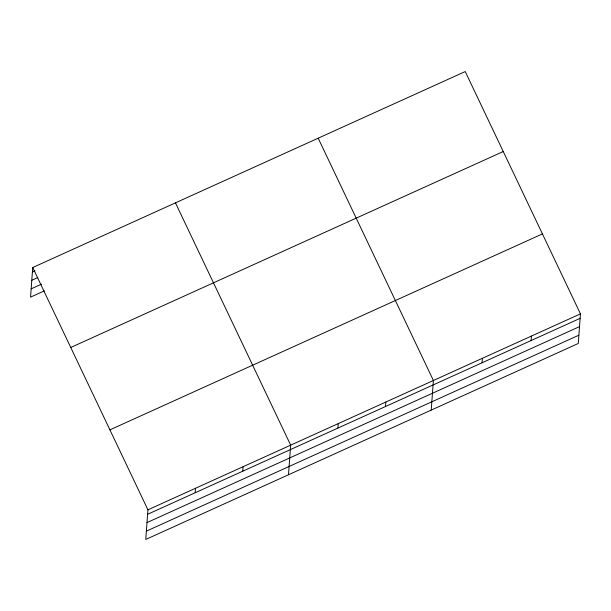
<?xml version="1.0" encoding="UTF-8"?>
<svg xmlns="http://www.w3.org/2000/svg" width="611" height="611" viewBox="0 0 611 611"><rect width="100%" height="100%" fill="white"/><g stroke="black" fill="none" stroke-linecap="round" stroke-linejoin="round"><path stroke-width="0.92" d="M32.727 267.526L147.938 509.818L145.769 539.437L578.273 343.474L580.45 313.863L465.231 71.563L32.727 267.526L30.55 297.137L44.389 290.867M195.184 492.741L195.52 488.265M242.766 471.188L243.094 466.712M288.491 474.77L290.668 445.152L175.456 202.86M337.914 428.074L338.242 423.599M385.495 406.521L385.824 402.046M431.221 410.103L433.398 380.485L318.178 138.193M482.087 362.758L482.415 358.275M531.104 340.548L531.433 336.073M32.398 272.002L34.987 270.826M31.787 280.296L37.844 277.554M31.161 288.843L41.54 284.138M70.746 347.483L503.258 151.52M109.919 429.861L542.431 233.906M147.938 509.818L580.45 313.863M147.61 514.302L580.122 318.339M146.999 522.596L579.511 326.633M146.373 531.142L578.884 335.179"/></g></svg>
